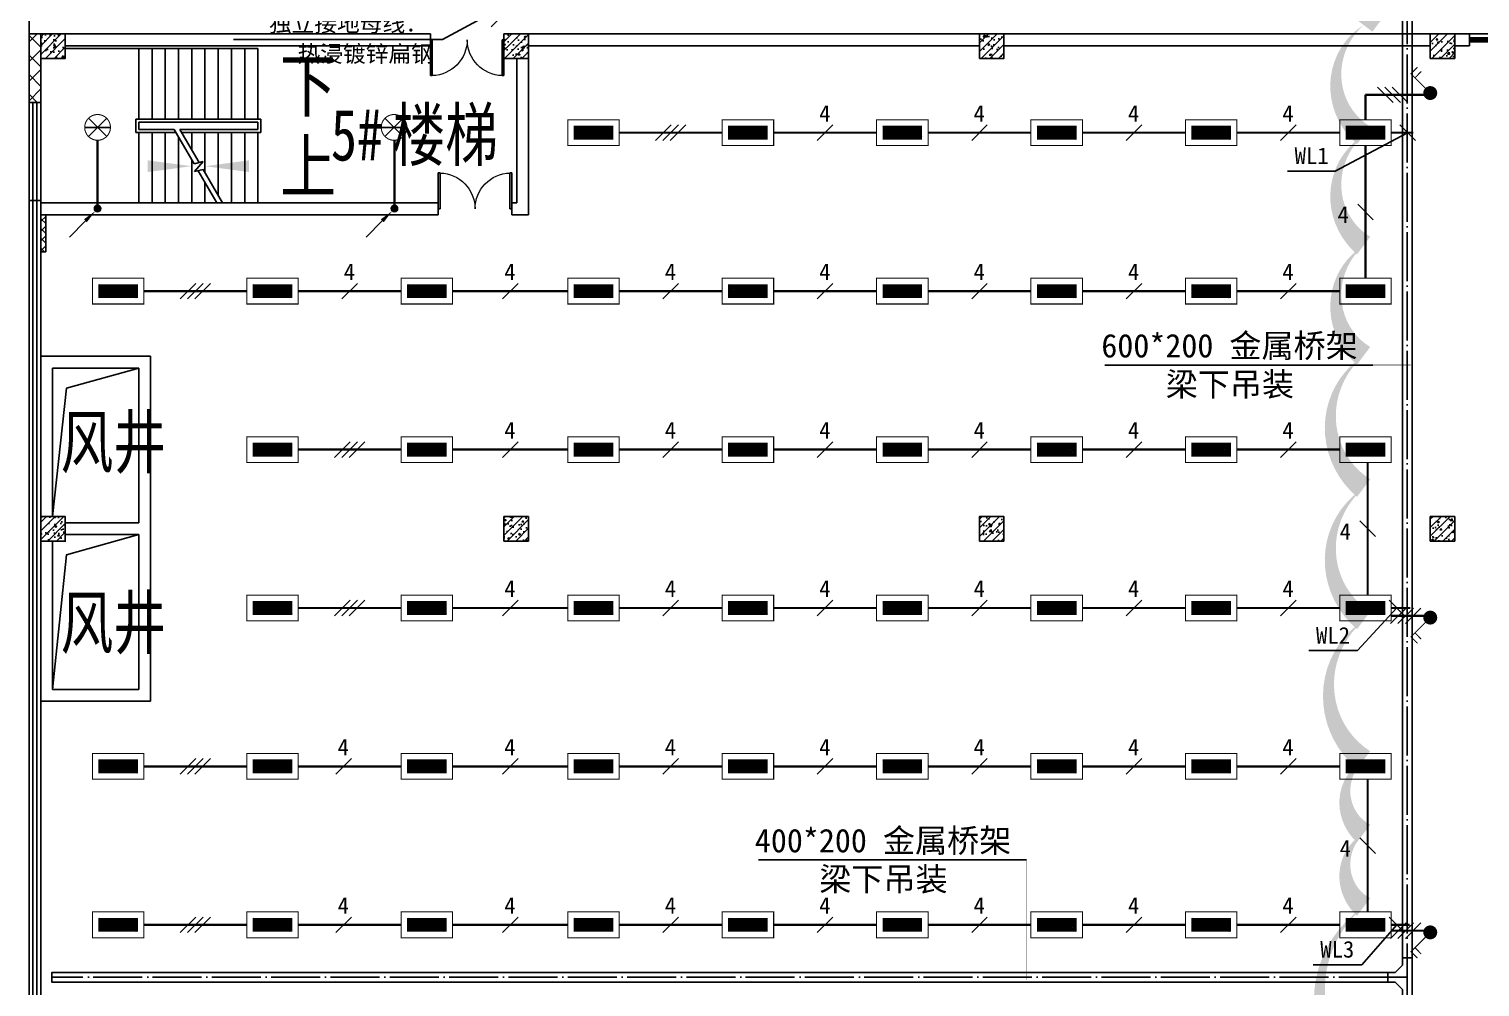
# Model space of a CAD drawing. Header units: millimetres. Extents: x -633009578 to 5705885, y -633235091 to 2571734.
# Drawn here: x 2777580 to 2807183, y 1904248 to 1923800 of the extents above; entities that cross this region are included whole.
import ezdxf

# ---------------------------------------------------------------- set-up
doc = ezdxf.new("R2010")
doc.units = ezdxf.units.MM
doc.header["$LTSCALE"] = 1000
doc.header["$MEASUREMENT"] = 0
for name, pattern in [('DASH', [0.35, 0.25, -0.1]), ('DASHED2', [0.375, 0.25, -0.125]), ('DOTE', [2.4200000000000004, 2, -0.2, 0.02, -0.2])]:
    doc.linetypes.add(name, pattern=pattern)
doc.layers.get('0').update_dxf_attribs({"color": 9})
for name, color, linetype in [('3T_WOOD', 21, 'Continuous'), ('A-COLUM(柱)', 255, 'Continuous'), ('A-DOOR(门）', 4, 'Continuous'), ('A-F-AREA(计算)', 5, 'Continuous'), ('A-FLOR(看线)', 8, 'Continuous'), ('A-HATH(填充)', 8, 'Continuous'), ('A-OTHER(其它)', 192, 'Continuous'), ('A-STAR(楼梯)', 51, 'Continuous'), ('A-TEXT(房间)', 243, 'Continuous'), ('A-WALL(墙)', 255, 'Continuous'), ('A-WINDOW（窗）', 4, 'Continuous'), ('DIM_MODI', 6, 'Continuous'), ('DIM_SYMB', 3, 'Continuous'), ('PUB_TEXT', 7, 'Continuous'), ('WALL', 9, 'Continuous'), ('电-弱电平面-箭头', 3, 'Continuous'), ('电-强电平面-标注', 3, 'Continuous'), ('电-强电平面-线缆', 3, 'Continuous'), ('电-桥架', 4, 'Continuous'), ('设备-照明', 3, 'Continuous'), ('设备-箱柜', 3, 'Continuous')]:
    doc.layers.add(name, color=color, linetype=linetype)
doc.styles.add('_TCH', font='simhei.ttf', dxfattribs={"width": 0.75, "bigfont": 'hztxt.shx'})
doc.styles.add('_TCH_DIM', font='simhei.ttf', dxfattribs={"width": 0.8, "bigfont": 'hztxt.shx'})
doc.styles.add('ELEC-DIM', font='simhei.ttf')
doc.styles.add('IDQSTYLE', font='simhei.ttf', dxfattribs={"width": 0.707, "bigfont": 'hztxt.shx'})

# ---------------------------------------------------------------- blocks, each defined once
blk = doc.blocks.new('$DorLib2D$00000002')
for p, q in [((-0.5, -5.684341886080802e-17), (-0.5000000000000007, 0.4875)), ((-0.4750000000000007, 0.4875), (-0.5000000000000007, 0.4875)), ((-0.475, -2.842170943040401e-17), (-0.4750000000000007, 0.4875)), ((0.475, -2.842170943040401e-17), (0.4750000000000007, 0.4875)), ((0.4750000000000007, 0.4875), (0.5000000000000007, 0.4875)), ((0.5, -5.684341886080802e-17), (0.5000000000000007, 0.4875)), ((-0.5, -5.684341886080802e-17), (-0.475, -2.842170943040401e-17)), ((0.5, -5.684341886080802e-17), (0.475, -2.842170943040401e-17))]:
    blk.add_line(p, q)
at = {"lineweight": 13}
for centre, start, end in [((-0.4875, -4.263256414560601e-17), 0, 88.53071641864632), ((0.4875, -4.263256414560601e-17), 91.4692835813537, 180)]:
    blk.add_arc(centre, 0.4875, start, end, dxfattribs=at)
blk = doc.blocks.new('$DorLib2D$00000213')
at = {"color": 0, "linetype": 'DASH', "const_width": 0.02}
blk.add_lwpolyline([(0.5, 3.552713678800501e-15), (-0.5, 3.552713678800501e-15)], dxfattribs=at)
blk = doc.blocks.new('$TCHSYS$WIN2D')
for p, q in [((-0.5, 0.5), (0.5, 0.5)), ((-0.5, 0.5), (-0.4999999999999999, -0.5)), ((0.5, 0.1666666666666666), (-0.5, 0.1666666666666666)), ((0.5, -0.1666666666666667), (-0.5, -0.1666666666666667)), ((-0.4999999999999999, -0.5), (0.5, -0.5))]:
    blk.add_line(p, q)
blk = doc.blocks.new('_FZH')
h = blk.add_hatch()
h.set_pattern_fill('钢筋混凝土', color=256, scale=0.1, style=0)
h.set_pattern_definition([(45, (0, 0), (-0.1767766952966369, 0.1767766952966369), []), (50, (0, 0), (0.7172601826007535, -0.06275213498259512), [0.07500000000000001, -0.8250000000000001]), (355, (0, 0), (-0.138751333613, 0.7521921337000119), [0.06, -0.66]), (100.4514, (0.05977168000000001, -0.00522934), (0.5785093817140216, 0.6894395420609536), [0.06374019, -0.701142112]), (46.1842, (0, 0.2), (1.067241048625645, -0.1655190143290181), [0.1125, -1.2375]), (96.6356, (0.088936745, 0.186206693), (0.9346627055487033, 0.9741178709004418), [0.095610288, -1.051713]), (351.1842, (0, 0.2), (0.9346619451336272, 0.9741186009253247), [0.09000000000000001, -0.9900000000000001]), (21, (0.1, 0.15), (0.5969070521184617, -0.4026188906653388), [0.07500000000000001, -0.8250000000000001]), (326, (0.1, 0.15), (0.2433153319215824, 0.7251500450468529), [0.06, -0.66]), (71.4514, (0.149742233, 0.116448394), (0.84022262858149, 0.3225304967099524), [0.06374019, -0.701142112]), (37.50000000000001, (0, 0), (0.01215985531729062, 0.3328938538313115), [0, -0.652, 0, -0.67, 0, -0.6625000000000001]), (7.499999999999999, (0, 0), (0.2630695374421486, 0.3944117118823603), [0, -0.382, 0, -0.637, 0, -0.2525]), (-32.5, (-0.223, 0), (0.533822436172409, -0.02255487173437976), [0, -0.25, 0, -0.78, 0, -1.035]), (-42.5, (-0.323, 0), (0.5831861693423862, 0.1001049823323177), [0, -0.325, 0, -0.518, 0, -0.735])])
h.paths.add_polyline_path([(-0.5, -0.5), (0.5, -0.5), (0.5, 0.5), (-0.5, 0.5)])
blk.add_lwpolyline([(-0.5, -0.5), (0.5, -0.5), (0.5, 0.5), (-0.5, 0.5)], close=True)
blk = doc.blocks.new('9-3-1')
at = {"layer": 'A-HATH(填充)'}
h = blk.add_hatch(dxfattribs=at)
h.set_pattern_fill('多孔材料', color=256, scale=100, style=0)
h.set_pattern_definition([(45, (-1310357.920547385, -2.793967723846436e-09), (-200.0002033111466, 200.0002033111467), []), (135, (-1310357.920547385, -2.793967723846436e-09), (-200.0002033111467, -200.0002033111466), [])])
h.paths.add_polyline_path([(1121700.598288325, 1245722.080887664), (1121700.598288323, 1244322.080887855), (1121940.598288322, 1244322.080887855), (1121940.598288325, 1245722.080887664)])
h = blk.add_hatch(dxfattribs=at)
h.set_pattern_fill('多孔材料', color=256, scale=50, style=0)
h.set_pattern_definition([(45, (-1310457.920547385, -2.793967723846436e-09), (-100.0001016555733, 100.0001016555733), []), (135, (-1310457.920547385, -2.793967723846436e-09), (-100.0001016555733, -100.0001016555733), [])])
h.paths.add_polyline_path([(1122040.598288584, 1241272.080890108), (1122040.598288554, 1242032.080887482), (1121940.598288554, 1242032.080887478), (1121940.598288584, 1241272.080890104)])
at = {"layer": 'A-F-AREA(计算)'}
blk.add_lwpolyline([(1121700.575826842, 1313862.080936), (1255980.575826842, 1313862.080936), (1255980.575826842, 1177782.080936), (1121700.575826842, 1177782.080936)], close=True, dxfattribs=at)
at = {"layer": 'A-FLOR(看线)'}
blk.add_lwpolyline([(1188740.598288323, 1245722.080888252), (1150790.598288637, 1245722.080878836)], dxfattribs=at)
at = {"layer": 'A-OTHER(其它)'}
for points in [[(1122180.598288264, 1235872.080887693), (1122466.528588562, 1238492.232683718), (1123940.59828835, 1238902.080887671)], [(1122180.598288273, 1232342.080887567), (1122466.528588104, 1235092.232683749), (1123940.598287893, 1235502.080887702)]]:
    blk.add_lwpolyline(points, dxfattribs=at)
at = {"layer": 'A-STAR(楼梯)'}
for p, q in [((1123940.5982886, 1245422.080887506), (1122440.598288553, 1245422.080887693)), ((1123940.5982886, 1245422.080887506), (1126370.5982886, 1245422.080887506)), ((1123940.5982886, 1245422.080887506), (1123940.598288553, 1243982.080887712)), ((1123940.598288276, 1243982.080887712), (1123940.5982886, 1245422.080887506)), ((1124210.5982886, 1245422.080887506), (1124210.598288553, 1243982.080887712)), ((1124480.5982886, 1245422.080887506), (1124480.598288553, 1243982.080887712)), ((1124750.5982886, 1245422.080887506), (1124750.598288553, 1243982.080887712)), ((1125020.5982886, 1245422.080887506), (1125020.598288553, 1243982.080887712)), ((1125290.5982886, 1245422.080887506), (1125290.598288879, 1243982.080887712)), ((1125560.5982886, 1245422.080887506), (1125560.598288553, 1243982.080887712)), ((1125830.5982886, 1245422.080887506), (1125830.598288879, 1243982.080887712)), ((1126100.5982886, 1245422.080887506), (1126100.598288553, 1243982.080887712)), ((1126370.5982886, 1245422.080887506), (1126370.598288553, 1243982.080887712)), ((1121940.598288491, 1245222.080887693), (1121940.5982886, 1242272.080887506)), ((1123880.598288646, 1243712.080887414), (1123880.598288646, 1243982.08088761)), ((1123880.598288646, 1243982.08088761), (1126430.598288646, 1243982.08088761)), ((1126430.598288646, 1243982.08088761), (1126430.598288646, 1243712.080887414)), ((1124699.491576713, 1243712.08088752), (1123880.598288646, 1243712.080887414)), ((1123940.5982886, 1243922.080887506), (1126370.5982886, 1243922.080887506)), ((1123940.598288646, 1243772.08088761), (1123940.598288646, 1243922.080887414)), ((1123940.598288646, 1243922.080887414), (1126370.598288646, 1243922.080887414)), ((1123940.598288646, 1243772.080887504), (1123940.598288467, 1243922.080891981)), ((1124664.850560596, 1243772.080887504), (1123940.5982886, 1243772.080887506)), ((1124664.850560596, 1243772.080887504), (1123940.598288646, 1243772.08088761)), ((1123940.5982886, 1242272.080887506), (1123940.598288553, 1243712.08088752)), ((1123940.5982886, 1242272.080887506), (1123940.598288646, 1243712.08088752)), ((1124210.5982886, 1242272.080887506), (1124210.598288553, 1243712.08088752)), ((1124480.5982886, 1242272.080887506), (1124480.598288553, 1243712.08088752)), ((1125070.657718726, 1243069.202270042), (1124664.850560023, 1243772.080887503)), ((1126370.5982886, 1243772.080887506), (1124780.320613466, 1243772.080887504)), ((1125170.657718896, 1243095.997189331), (1124780.320613642, 1243772.080887503)), ((1126370.598288646, 1243772.08088761), (1124780.320613466, 1243772.080887504)), ((1126430.598288646, 1243712.080887414), (1124814.961629618, 1243712.08088752)), ((1125020.598288546, 1243355.907746468), (1125020.598288553, 1243712.08088752)), ((1125290.598288558, 1242888.254028144), (1125290.598288553, 1243712.08088752)), ((1125560.59828857, 1242420.600309912), (1125560.598288553, 1243712.08088752)), ((1125830.5982886, 1242272.080887506), (1125830.598288553, 1243712.08088752)), ((1126100.5982886, 1242272.080887506), (1126100.598288879, 1243712.08088752)), ((1126370.598288646, 1243922.080887414), (1126370.598288646, 1243772.08088761)), ((1126370.5982886, 1243772.080887506), (1126370.5982886, 1243922.080887506)), ((1126370.5982886, 1242272.080887506), (1126370.598288553, 1243712.08088752)), ((1124750.5982886, 1242272.080887506), (1124750.59828854, 1243623.561465963)), ((1125020.5982886, 1242272.080887506), (1125020.598288552, 1243155.907747557)), ((1125251.05770406, 1243117.540302966), (1125070.657718726, 1243069.202270042)), ((1125078.165469692, 1242911.495361527), (1125251.05770406, 1243117.540302966)), ((1125250.517020222, 1242957.676821976), (1125078.165469692, 1242911.495361527)), ((1125530.875963368, 1242272.080887504), (1125150.517020018, 1242930.881902678)), ((1125646.346017403, 1242272.080887504), (1125250.517020222, 1242957.676821976)), ((1125290.5982886, 1242272.080887506), (1125290.598288564, 1242688.254029011)), ((1121940.5982886, 1242272.080887506), (1123940.5982886, 1242272.080887506)), ((1125530.875963779, 1242272.080887504), (1123940.5982886, 1242272.080887506)), ((1126370.5982886, 1242272.080887506), (1125646.346017047, 1242272.080887504))]:
    blk.add_line(p, q, dxfattribs=at)
at = {"layer": 'A-WALL(墙)'}
for p, q in [((1129890.598288573, 1245722.080887501), (1122440.598288325, 1245722.080887502)), ((1129890.598288573, 1245482.080887501), (1129890.598288573, 1245722.080887501)), ((1131890.598288553, 1245722.080887461), (1141090.598288553, 1245722.080887535)), ((1141590.598288553, 1245722.080887501), (1150290.598288553, 1245722.080887504)), ((1151090.598288573, 1245722.080887501), (1150790.598288553, 1245722.080887131)), ((1151090.598288573, 1245482.080887501), (1151090.598288573, 1245722.080887501)), ((1122440.598288325, 1245482.080887502), (1129890.598288573, 1245482.080887501)), ((1131890.598288195, 1245482.080887461), (1141090.598288553, 1245482.080887466)), ((1141590.598288553, 1245482.080887501), (1150290.598288553, 1245482.080887498)), ((1150790.598288553, 1245482.08088724), (1151090.598288573, 1245482.080887501)), ((1131650.598288197, 1242272.080887506), (1131650.598288161, 1245222.080887693)), ((1131890.598288195, 1242032.080887498), (1131890.59828829, 1245222.080887693)), ((1130050.598288065, 1242272.080887515), (1121940.598288552, 1242272.080887482)), ((1121940.598288552, 1242272.080887482), (1121940.598288552, 1242032.080887482)), ((1130050.598288065, 1242032.08088753), (1130050.598288065, 1242272.080887515)), ((1131650.598288197, 1242272.080887506), (1131550.598288065, 1242272.080887519)), ((1131550.598288065, 1242272.080887519), (1131550.598288065, 1242032.080887532)), ((1121940.598288552, 1242032.080887482), (1130050.598288065, 1242032.08088753)), ((1121940.598288584, 1241272.080890104), (1121940.598288554, 1242032.080887478)), ((1121940.598288554, 1242032.080887478), (1122040.598288554, 1242032.080887482)), ((1122040.598288584, 1241272.080890108), (1122040.598288554, 1242032.080887482)), ((1131550.598288065, 1242032.080887532), (1131890.598288195, 1242032.080887498)), ((1121940.598288584, 1241272.080890104), (1122040.598288584, 1241272.080890108)), ((1121940.598288312, 1239142.080887649), (1121940.598288372, 1235872.080887693)), ((1124180.598288345, 1239142.080887649), (1121940.598288312, 1239142.080887649)), ((1122180.598288315, 1238902.080887652), (1122180.598288241, 1235872.080887693)), ((1123940.598288343, 1238902.080887652), (1122180.598288315, 1238902.080887652)), ((1123940.598288343, 1238902.080887652), (1123940.598288344, 1235742.080887649)), ((1124180.598288345, 1239142.080887649), (1124180.598288325, 1235622.080887686)), ((1123940.598288344, 1235742.080887649), (1122440.598288553, 1235742.080887738)), ((1121940.598288219, 1235372.080887693), (1121940.598288303, 1232102.080887582)), ((1122180.598288373, 1235372.080887693), (1122180.598288303, 1232342.080887579)), ((1123940.598288334, 1235502.080887651), (1122440.598288553, 1235502.080887495)), ((1123940.598288334, 1235502.080887651), (1123940.598288335, 1232342.080887579)), ((1124180.598288325, 1235622.080887686), (1124180.598288333, 1232102.080887582)), ((1124180.598288333, 1232102.080887582), (1121940.598288303, 1232102.080887582)), ((1123940.598288335, 1232342.080887579), (1122180.598288303, 1232342.080887579))]:
    blk.add_line(p, q, dxfattribs=at)
at = {"layer": 'A-WINDOW（窗）'}
blk.add_line((1121700.598290555, 1242322.080887347), (1121940.598290827, 1242322.080887614), dxfattribs=at)
at = {"layer": 'DIM_MODI', "color": 8}
blk.add_lwpolyline([(1152824.127306806, 1245902.492323054, 0, 450, 0.5), (1148929.296649851, 1245902.492323054, 0, 450, 0.5), (1148929.296649851, 1243652.492323054, 0, 450, 0.5), (1148929.296649851, 1241402.492323054, 0, 450, 0.5), (1148929.296649851, 1239152.492323054, 0, 450, 0.5), (1148929.296649851, 1236452.492323054, 0, 450, 0.5), (1148929.296649851, 1233752.492323054, 0, 450, 0.5), (1148929.296649851, 1230902.492323054, 0, 450, 0.5), (1148929.296649851, 1229402.492323054, 0, 450, 0.5), (1148929.296649851, 1227902.492323054, 0, 450, 0.5), (1148929.296649851, 1224302.492323054, 0, 450, 0.5), (1148929.296649851, 1220702.492323054, 0, 450, 0.5), (1148929.296649851, 1218302.492323054, 0, 450, 0.5), (1148929.296649851, 1215452.492323054, 0, 450, 0.5), (1148929.296649851, 1213952.492323054, 0, 450, 0.5), (1148929.296649851, 1211252.492323054, 0, 450, 0.5), (1148929.296649851, 1209002.492323054, 0, 450, 0.5), (1148929.296649851, 1207502.492323054, 0, 450, 0.5), (1148929.296649851, 1206091.103132453, 0, 450, 0.5), (1152079.296649851, 1206091.103132453, 0, 450, 0.5)], format="xyseb", dxfattribs=at)
at = {"layer": 'DIM_SYMB'}
for points in [[(1126505.5982886, 1244672.080887506, 0, 0, 0), (1122940.5982886, 1244672.080887506, 0, 0, 0), (1122940.5982886, 1243022.080887506, 0, 0, 0), (1125020.5982886, 1243022.080887506, 0, 240.0000000000001, 0), (1124120.5982886, 1243022.080887506, 0, 0, 0)], [(1126505.5982886, 1243022.080887506, 0, 0, 0), (1125290.5982886, 1243022.080887506, 0, 240.0000000000001, 0), (1126190.5982886, 1243022.080887506, 0, 0, 0)]]:
    blk.add_lwpolyline(points, format="xyseb", dxfattribs=at)
at = {"layer": 'WALL'}
for p, q in [((1121700.598288325, 1245722.080887664), (1121700.598288323, 1244322.080887855)), ((1121940.598288325, 1245722.080887664), (1121700.598288325, 1245722.080887664)), ((1121940.598288322, 1244322.080887855), (1121940.598288325, 1245722.080887664)), ((1121700.598288323, 1244322.080887855), (1121940.598288322, 1244322.080887855))]:
    blk.add_line(p, q, dxfattribs=at)
at = {"layer": 'A-COLUM(柱)', "xscale": 500, "yscale": 500, "zscale": 500}
for p in [(1122190.598288325, 1245472.080887664), (1131640.598288325, 1245472.080887664), (1141340.598288325, 1245472.080887664), (1150540.598288325, 1245472.080887664), (1122190.598288325, 1235622.080887664), (1131640.598288325, 1235622.080887664), (1141340.598288325, 1235622.080887664), (1150540.598288325, 1235622.080887664)]:
    blk.add_blockref('_FZH', p, dxfattribs=at)
at = {"layer": 'A-DOOR(门）', "xscale": -1500, "yscale": 1500, "zscale": 1500, "rotation": 180}
blk.add_blockref('$DorLib2D$00000002', (1130640.598288581, 1245602.080887502), dxfattribs=at)
at = {"layer": 'A-DOOR(门）', "extrusion": (0, 0, -1)}
for name, p, xscale, yscale, zscale in [('$DorLib2D$00000213', (-1154090.598288554, 1245602.080887502), 6000, 6000, 6000), ('$DorLib2D$00000002', (-1130800.598288223, 1242152.080887482), 1500, 1500, 1500)]:
    blk.add_blockref(name, p, dxfattribs=dict(at, xscale=xscale, yscale=yscale, zscale=zscale))
at = {"layer": 'A-WINDOW（窗）', "xscale": 52000, "yscale": 240, "zscale": 52000, "rotation": 270}
blk.add_blockref('$TCHSYS$WIN2D', (1121820.598288325, 1218322.080887614), dxfattribs=at)
at = {"layer": 'A-TEXT(房间)', "style": '_TCH', "width": 0.75}
for s, p in [('楼梯', (1129118.504208503, 1243138.52833217, 1714.166666666667)), ('5#', (1127858.504208503, 1243138.52833217, 1714.166666666667)), ('风井', (1122345.622073051, 1236870.626595901)), ('风井', (1122345.622073051, 1233184.139825078))]:
    blk.add_text(s, height=1050, dxfattribs=at).set_placement(p)
at = {"layer": 'PUB_TEXT', "style": '_TCH_DIM', "width": 0.8}
for s, p in [('下', (1126820.5982886, 1244147.080887506)), ('上', (1126820.5982886, 1242497.080887506))]:
    blk.add_text(s, height=1050, dxfattribs=at).set_placement(p)
blk = doc.blocks.new('*X353')
at = {"color": 0, "linetype": 'Continuous'}
for p, q in [((277.1059544658493, 221.9516255332986), (279.536990929048, 224.3826619964973)), ((277.1059544658493, 222.2344682457732), (279.2541482165735, 224.3826619964973)), ((277.1059544658493, 222.5173109582479), (278.9713055040988, 224.3826619964973)), ((277.1059544658493, 222.8001536707225), (278.6884627916242, 224.3826619964973)), ((277.1059544658493, 223.0829963831971), (278.4056200791496, 224.3826619964973)), ((277.1059544658493, 223.3658390956717), (278.122777366675, 224.3826619964973)), ((277.1059544658493, 223.6486818081463), (277.8399346542004, 224.3826619964973)), ((277.1059544658493, 223.9315245206209), (277.5570919417257, 224.3826619964973)), ((277.1059544658493, 224.2143672330955), (277.2742492292511, 224.3826619964973)), ((277.3198336415227, 221.8826619964973), (279.8198336415227, 224.3826619964973)), ((277.6026763539973, 221.8826619964973), (280.1026763539973, 224.3826619964973)), ((277.8855190664719, 221.8826619964973), (280.3855190664719, 224.3826619964973)), ((278.1683617789465, 221.8826619964973), (280.6683617789466, 224.3826619964973)), ((278.4512044914212, 221.8826619964973), (280.9512044914212, 224.3826619964973)), ((278.7340472038958, 221.8826619964973), (281.2340472038958, 224.3826619964973)), ((279.0168899163704, 221.8826619964973), (281.5168899163704, 224.3826619964973)), ((279.299732628845, 221.8826619964973), (281.799732628845, 224.3826619964973)), ((279.5825753413196, 221.8826619964973), (282.0825753413196, 224.3826619964973)), ((279.8654180537943, 221.8826619964973), (282.3654180537943, 224.3826619964973)), ((280.1482607662689, 221.8826619964973), (282.6482607662689, 224.3826619964973)), ((280.4311034787435, 221.8826619964973), (282.9311034787435, 224.3826619964973)), ((280.7139461912181, 221.8826619964973), (283.2139461912181, 224.3826619964973)), ((280.9967889036927, 221.8826619964973), (283.4967889036927, 224.3826619964973)), ((281.2796316161674, 221.8826619964973), (283.7796316161674, 224.3826619964973)), ((281.5624743286419, 221.8826619964973), (284.062474328642, 224.3826619964973)), ((281.8453170411166, 221.8826619964973), (284.3453170411166, 224.3826619964973)), ((282.1281597535912, 221.8826619964973), (284.6059544658494, 224.3604567087555)), ((282.4110024660658, 221.8826619964973), (284.6059544658494, 224.0776139962809)), ((282.6938451785405, 221.8826619964973), (284.6059544658494, 223.7947712838063)), ((282.976687891015, 221.8826619964973), (284.6059544658494, 223.5119285713317)), ((283.2595306034897, 221.8826619964973), (284.6059544658494, 223.229085858857)), ((283.5423733159643, 221.8826619964973), (284.6059544658494, 222.9462431463824)), ((283.8252160284389, 221.8826619964973), (284.6059544658494, 222.6634004339078)), ((284.1080587409135, 221.8826619964973), (284.6059544658494, 222.3805577214332)), ((284.3909014533882, 221.8826619964973), (284.6059544658494, 222.0977150089586))]:
    blk.add_line(p, q, dxfattribs=at)
blk = doc.blocks.new('HC000062')
at = {"color": 0, "linetype": 'Continuous', "const_width": 0.2}
for points in [[(-4.97662087547036, 2.499999999999943), (5.023379124529697, 2.499999999999943), (5.023379124529697, -2.500000000000057), (-4.97662087547036, -2.500000000000057), (-4.97662087547036, 2.499999999999943)], [(-3.72662087547036, 1.25), (-3.72662087547036, -1.250000000000057), (3.773379124529697, -1.250000000000057), (3.773379124529697, 1.25), (-3.72662087547036, 1.25)]]:
    blk.add_lwpolyline(points, dxfattribs=at)
at = {"color": 0, "linetype": 'Continuous'}
blk.add_blockref('*X353', (-280.8325753413197, -223.1326619964974), dxfattribs=at)
at = {"color": 0, "style": 'IDQSTYLE', "width": 0.7}
blk.add_attdef('PSFHATT', (7.023379124529697, -2.500000000000057), '', height=2.5, dxfattribs=at)
blk = doc.blocks.new('*X157')
at = {"color": 0, "linetype": 'Continuous'}
for p, q in [((261.9988066744281, 135.850956910748), (263.2375091559566, 137.0896593922765)), ((262.0234026256783, 135.5927101495236), (263.4957559171792, 137.0650634410244)), ((262.0463461952987, 136.1813391440932), (262.9071269225657, 137.0421198713602)), ((262.0884022348038, 135.3748670461744), (263.7135990205094, 137.00006383188)), ((262.1829592200917, 135.1865813189878), (263.9018847477136, 136.9055068466096)), ((262.3023466942452, 135.0231260806666), (264.0653399860179, 136.7861193724393)), ((262.4446987243758, 134.8826353983226), (264.205830668362, 136.6437673423088)), ((262.6100901587723, 134.7651841202445), (264.3232819464568, 136.478375907929)), ((262.8005700291263, 134.6728212781239), (264.4156447885779, 136.2878960375755)), ((263.0211904412342, 134.6105989777572), (264.4778670889456, 136.0672756254685)), ((263.2836307586351, 134.5901965826834), (264.4982694840214, 135.8048353080697)), ((263.6234742990336, 134.6471974106073), (264.4412686561033, 135.464991767677))]:
    blk.add_line(p, q, dxfattribs=at)
blk = doc.blocks.new('HC000107')
at = {"color": 0, "linetype": 'Continuous', "const_width": 0.2}
for points in [[(0.8838834764831067, 2.133883476483163), (3.75, 5), (5, 3.75)], [(2.898879886034138, 4.275409520972289), (4.191507707965854, 3.019373591507303)]]:
    blk.add_lwpolyline(points, dxfattribs=at)
blk.add_lwpolyline([(0.88388347648322, 0.3661165235168934, 0.1989123673796338), (1.249999999999944, 1.250000000000057, 0.1989123673796269), (0.8838834764831636, 2.13388347648322, 0.1989123673796352), (4.172009959724221e-16, 2.5, 0.1989123673796539), (-0.8838834764831627, 2.13388347648322, 0.1989123673796721), (-1.250000000000056, 1.250000000000057, 0.1989123673796564), (-0.8838834764832764, 0.3661165235168368, 0.198912367379673), (0, 0, 0.198912367379652)], format="xyb", close=True, dxfattribs=at)
at = {"color": 0, "linetype": 'Continuous'}
blk.add_blockref('*X157', (-263.2487560761182, -134.5897099905746), dxfattribs=at)
at = {"color": 0, "style": 'IDQSTYLE', "width": 0.7}
blk.add_attdef('PSFHATT', (7, -1e-08), '', height=2.5, dxfattribs=at)
blk = doc.blocks.new('HC000073')
at = {"color": 0, "linetype": 'Continuous'}
for p, q in [((-1.76776695296229, 1.76776695296229), (1.767766952970533, -1.767766952970533)), ((1.76776695297059, 1.767766952970476), (-1.767766952966383, -1.767766952966497)), ((-2.499999999999943, -5.684341886080801e-14), (2.500000000000057, -5.684341886080801e-14))]:
    blk.add_line(p, q, dxfattribs=at)
at = {"color": 0, "linetype": 'Continuous', "const_width": 0.2}
blk.add_lwpolyline([(1.76776695296644, -1.76776695296644, 0.1989123673796617), (2.500000000000057, 0, 0.1989123673796613), (1.767766952966383, 1.767766952966326, 0.198912367379653), (1.137288912133798e-13, 2.499999999999943, 0.1989123673796647), (-1.767766952966269, 1.767766952966327, 0.1989123673796613), (-2.499999999999943, 1.951292859901378e-16, 0.1989123673796761), (-1.767766952966269, -1.76776695296644, 0.1989123673796719), (1.12894543431545e-13, -2.500000000000057, 0.1989123673796541)], format="xyb", close=True, dxfattribs=at)
at = {"color": 0, "style": 'IDQSTYLE', "width": 0.7}
blk.add_attdef('PSFHATT', (4.500000010000057, -2.500000010000057), '', height=2.5, dxfattribs=at)
blk = doc.blocks.new('*X126')
at = {"color": 0, "linetype": 'Continuous'}
for p, q in [((192.590110055903, 446.7242872143482), (193.9264208598343, 448.0605980182795)), ((192.6512440212146, 447.2096852483717), (193.4410228258108, 447.9994640529679)), ((192.666080612941, 446.3759937026742), (194.2747143715083, 447.9846274612416)), ((192.8122309321682, 446.0978799531896), (194.552828120993, 447.8384771420143)), ((193.0126674313866, 445.874052383696), (194.7766556904866, 447.6380406427959)), ((193.2651240367983, 445.7022449203958), (194.9484631537868, 447.3855840373842)), ((193.5780466605768, 445.5909034754624), (195.0598045987202, 447.0726614136058)), ((193.9838870800477, 445.5724798262212), (195.0782282479613, 446.6668209941349))]:
    blk.add_line(p, q, dxfattribs=at)
blk = doc.blocks.new('HC001447')
at = {"color": 0, "linetype": 'Continuous'}
blk.add_line((-5.469508829517324, -5.531426259851287), (-2.364015929042509, -2.356448738054951), dxfattribs=at)
blk.add_lwpolyline([(-2.364015929042509, -2.356448738054951, 0.8, 0, 0), (-0.4121164681388194, -0.4698776614111466, 0, 0, 0)], format="xyseb", dxfattribs=at)
blk.add_circle((0, 0), 0.625, dxfattribs=at)
at = {"color": 0, "linetype": 'Continuous', "xscale": 0.5, "yscale": 0.5, "zscale": 0.5}
blk.add_blockref('*X126', (-96.91845018383214, -223.4069038532592), dxfattribs=at)
at = {"color": 0, "style": 'IDQSTYLE', "width": 0.7}
blk.add_attdef('PSFHATT', (2.62500001, -5.531426259851287), '', height=2.5, dxfattribs=at)
blk = doc.blocks.new('*X134')
at = {"color": 0, "linetype": 'Continuous'}
for p, q in [((192.590110055903, 446.7242872143482), (193.9264208598343, 448.0605980182795)), ((192.6512440212146, 447.2096852483717), (193.4410228258108, 447.9994640529679)), ((192.666080612941, 446.3759937026742), (194.2747143715083, 447.9846274612416)), ((192.8122309321682, 446.0978799531896), (194.552828120993, 447.8384771420143)), ((193.0126674313866, 445.874052383696), (194.7766556904866, 447.6380406427959)), ((193.2651240367983, 445.7022449203958), (194.9484631537868, 447.3855840373842)), ((193.5780466605768, 445.5909034754624), (195.0598045987202, 447.0726614136058)), ((193.9838870800477, 445.5724798262212), (195.0782282479613, 446.6668209941349))]:
    blk.add_line(p, q, dxfattribs=at)
blk = doc.blocks.new('HC001445')
at = {"color": 0, "linetype": 'Continuous'}
for p, q in [((0.1320978050268309, 0.05776119327106244), (3.237590705501646, 3.232738715067399)), ((-5.469508829517324, -5.531426259851287), (-2.364015929042509, -2.356448738054951))]:
    blk.add_line(p, q, dxfattribs=at)
for points in [[(3.237590705501646, 3.232738715067399, 0.8, 0, 0), (5.189490166405335, 5.119309791711203, 0, 0, 0)], [(-2.364015929042509, -2.356448738054951, 0.8, 0, 0), (-0.4121164681388194, -0.4698776614111466, 0, 0, 0)]]:
    blk.add_lwpolyline(points, format="xyseb", dxfattribs=at)
blk.add_circle((0, 0), 0.625, dxfattribs=at)
at = {"color": 0, "linetype": 'Continuous', "xscale": 0.5, "yscale": 0.5, "zscale": 0.5}
blk.add_blockref('*X134', (-96.91845018383214, -223.4069038532592), dxfattribs=at)
at = {"color": 0, "style": 'IDQSTYLE', "width": 0.7}
blk.add_attdef('PSFHATT', (7.189490166405335, -5.531426259851287), '', height=2.5, dxfattribs=at)
blk = doc.blocks.new('G$C5426B98F')
at = {"layer": '设备-箱柜', "color": 6}
for p, q in [((0, 0), (-1502.718682224397, -815.8088769494789)), ((-1502.718682224397, -815.8088769494789), (-5770.856057925615, -815.8088769494789))]:
    blk.add_line(p, q, dxfattribs=at)
at = {"layer": '电-弱电平面-箭头', "color": 4, "xscale": 105, "yscale": 105, "zscale": 105}
blk.add_blockref('HC001445', (61.51194860646501, 27.58350439893547), dxfattribs=at)
at = {"layer": '设备-箱柜', "color": 6, "style": 'ELEC-DIM'}
for s, p in [('独立接地母线：', (-5046.856293669902, -655.0661934000091)), ('热浸镀锌扁钢', (-4461.345431455877, -1275.443169307953))]:
    blk.add_text(s, height=339.8734177215189, dxfattribs=at).set_placement(p)

msp = doc.modelspace()

# ---------------------------------------------------------------- linework, layer by layer
at = {"layer": '电-强电平面-标注'}
for p, q in [((2805412.111670476, 1922297.506348091), (2805093.913618942, 1922615.704399625)), ((2805562.111670476, 1922297.506348091), (2805243.913618942, 1922615.704399625)), ((2805712.111670476, 1922297.506348091), (2805393.913618942, 1922615.704399625)), ((2790681.547865591, 1921842.029281524), (2790363.349814056, 1921523.831229991)), ((2790831.547865591, 1921842.029281524), (2790513.349814056, 1921523.831229991)), ((2790981.547865591, 1921842.029281524), (2790663.349814056, 1921523.831229991)), ((2793981.54786559, 1921842.029281525), (2793663.349814057, 1921523.83122999)), ((2797131.547865569, 1921842.029281538), (2796813.349814036, 1921523.831230003)), ((2800281.54786559, 1921842.029281525), (2799963.349814057, 1921523.83122999)), ((2803431.54786559, 1921842.029281525), (2803113.349814057, 1921523.83122999)), ((2805547.900974232, 1921842.029281536), (2805866.099025768, 1921523.831230005)), ((2805707, 1921682.930255771), (2804231, 1920901)), ((2804231, 1920901), (2803255.050632911, 1920901)), ((2804688.349814035, 1920225.362614866), (2805006.54786557, 1919907.164563332)), ((2780981.547865591, 1918608.695948191), (2780663.349814056, 1918290.497896658)), ((2781131.547865591, 1918608.695948191), (2780813.349814056, 1918290.497896658)), ((2781281.547865591, 1918608.695948191), (2780963.349814056, 1918290.497896658)), ((2784281.54786559, 1918608.695948191), (2783963.349814057, 1918290.497896657)), ((2787556.547865569, 1918608.695948195), (2787238.349814036, 1918290.49789666)), ((2790831.54786559, 1918608.695948191), (2790513.349814057, 1918290.497896657)), ((2793981.54786559, 1918608.695948191), (2793663.349814057, 1918290.497896657)), ((2797131.547865569, 1918608.695948195), (2796813.349814036, 1918290.49789666)), ((2800281.54786559, 1918608.695948191), (2799963.349814057, 1918290.497896657)), ((2803431.54786559, 1918608.695948191), (2803113.349814057, 1918290.497896657)), ((2784131.547865591, 1915375.362614857), (2783813.349814056, 1915057.164563324)), ((2784281.547865591, 1915375.362614857), (2783963.349814056, 1915057.164563324)), ((2784431.547865591, 1915375.362614857), (2784113.349814056, 1915057.164563324)), ((2787556.547865569, 1915375.362614851), (2787238.349814036, 1915057.164563317)), ((2790831.54786559, 1915375.362614858), (2790513.349814057, 1915057.164563323)), ((2793981.54786559, 1915375.362614858), (2793663.349814057, 1915057.164563323)), ((2797131.547865569, 1915375.362614851), (2796813.349814036, 1915057.164563317)), ((2800281.54786559, 1915375.362614858), (2799963.349814057, 1915057.164563323)), ((2803431.54786559, 1915375.362614858), (2803113.349814057, 1915057.164563323)), ((2804732.900974233, 1913758.695948194), (2805051.099025767, 1913440.497896661)), ((2784131.49786557, 1912142.029281537), (2783813.299814035, 1911823.831230004)), ((2784281.49786557, 1912142.029281537), (2783963.299814035, 1911823.831230004)), ((2784431.49786557, 1912142.029281537), (2784113.299814035, 1911823.831230004)), ((2787556.547865569, 1912142.029281538), (2787238.349814036, 1911823.831230003)), ((2790831.547865569, 1912142.029281538), (2790513.349814036, 1911823.831230003)), ((2793981.547865569, 1912142.029281538), (2793663.349814036, 1911823.831230003)), ((2797131.547865569, 1912142.029281538), (2796813.349814036, 1911823.831230003)), ((2800281.547865569, 1912142.029281538), (2799963.349814036, 1911823.831230003)), ((2803431.597865569, 1912142.029281538), (2803113.399814037, 1911823.831230003)), ((2805327.400974232, 1912142.029281536), (2805645.599025768, 1911823.831230005)), ((2805486.5, 1911982.930255771), (2804686.5, 1911112)), ((2805678.611670476, 1911981.993651909), (2805360.413618942, 1911663.795600375)), ((2805828.611670476, 1911981.993651909), (2805510.413618942, 1911663.795600375)), ((2805978.611670476, 1911981.993651909), (2805660.413618942, 1911663.795600375)), ((2804686.5, 1911112), (2803691.563291139, 1911112)), ((2780981.547865591, 1908908.695948171), (2780663.349814056, 1908590.497896638)), ((2781131.547865591, 1908908.695948171), (2780813.349814056, 1908590.497896638)), ((2781281.547865591, 1908908.695948171), (2780963.349814056, 1908590.497896638)), ((2784156.547865569, 1908908.695948165), (2783838.349814036, 1908590.49789663)), ((2787556.547865569, 1908908.695948165), (2787238.349814036, 1908590.49789663)), ((2790831.54786559, 1908908.695948171), (2790513.349814057, 1908590.497896637)), ((2793981.54786559, 1908908.695948171), (2793663.349814057, 1908590.497896637)), ((2797131.547865569, 1908908.695948165), (2796813.349814036, 1908590.49789663)), ((2800281.54786559, 1908908.695948171), (2799963.349814057, 1908590.497896637)), ((2803431.54786559, 1908908.695948171), (2803113.349814057, 1908590.497896637)), ((2804732.900974233, 1907292.029281507), (2805051.099025767, 1906973.831229974)), ((2780981.49786557, 1905675.362614851), (2780663.299814035, 1905357.164563318)), ((2781131.49786557, 1905675.362614851), (2780813.299814035, 1905357.164563318)), ((2781281.49786557, 1905675.362614851), (2780963.299814035, 1905357.164563318)), ((2784156.547865569, 1905675.362614851), (2783838.349814036, 1905357.164563317)), ((2787556.547865569, 1905675.362614851), (2787238.349814036, 1905357.164563317)), ((2790831.547865569, 1905675.362614851), (2790513.349814036, 1905357.164563317)), ((2793981.547865569, 1905675.362614851), (2793663.349814036, 1905357.164563317)), ((2797131.547865569, 1905675.362614851), (2796813.349814036, 1905357.164563317)), ((2800281.547865569, 1905675.362614851), (2799963.349814036, 1905357.164563317)), ((2803431.597865569, 1905675.362614851), (2803113.399814037, 1905357.164563317)), ((2805327.400974232, 1905675.36261485), (2805645.599025768, 1905357.164563318)), ((2805486.5, 1905516.263589084), (2804773.5, 1904701.5)), ((2805678.611670476, 1905557.493651909), (2805360.413618942, 1905239.295600375)), ((2805828.611670476, 1905557.493651909), (2805510.413618942, 1905239.295600375)), ((2805978.611670476, 1905557.493651909), (2805660.413618942, 1905239.295600375)), ((2804773.5, 1904701.5), (2803778.563291139, 1904701.5))]:
    msp.add_line(p, q, dxfattribs=at)
at = {"layer": '电-强电平面-线缆', "color": 1, "linetype": 'Continuous', "const_width": 45}
for points in [[(2804846.5, 1922456.605373858), (2806042.525289418, 1922456.605373858)], [(2804846.5, 1921945.430255771), (2804846.5, 1922456.605373858)], [(2778978.681417398, 1920134.196587159), (2778978.681417398, 1921529.288286323)], [(2785035.360847546, 1920134.196587159), (2785035.360847546, 1921529.288286323)], [(2789622.448839824, 1921682.930255757), (2791722.448839824, 1921682.930255757)], [(2792772.448839824, 1921682.930255757), (2794872.448839824, 1921682.930255757)], [(2795922.448839803, 1921682.930255771), (2798022.448839803, 1921682.930255771)], [(2799072.448839824, 1921682.930255757), (2801172.448839824, 1921682.930255757)], [(2802222.448839824, 1921682.930255757), (2804322.448839824, 1921682.930255757)], [(2805372.448839803, 1921682.930255771), (2805825, 1921682.930255771)], [(2804847.448839803, 1918712.096922427), (2804847.448839803, 1921420.430255771)], [(2779922.448839824, 1918449.596922424), (2782022.448839824, 1918449.596922424)], [(2783072.448839824, 1918449.596922424), (2785172.448839824, 1918449.596922424)], [(2786222.448839803, 1918449.596922427), (2788572.448839803, 1918449.596922427)], [(2789622.448839824, 1918449.596922424), (2791722.448839824, 1918449.596922424)], [(2792772.448839824, 1918449.596922424), (2794872.448839824, 1918449.596922424)], [(2795922.448839803, 1918449.596922427), (2798022.448839803, 1918449.596922427)], [(2799072.448839824, 1918449.596922424), (2801172.448839824, 1918449.596922424)], [(2802222.448839824, 1918449.596922424), (2804322.448839824, 1918449.596922424)], [(2783072.448839824, 1915216.263589091), (2785172.448839824, 1915216.263589091)], [(2786222.448839803, 1915216.263589084), (2788572.448839803, 1915216.263589084)], [(2789622.448839824, 1915216.263589091), (2791722.448839824, 1915216.263589091)], [(2792772.448839824, 1915216.263589091), (2794872.448839824, 1915216.263589091)], [(2795922.448839803, 1915216.263589084), (2798022.448839803, 1915216.263589084)], [(2799072.448839824, 1915216.263589091), (2801172.448839824, 1915216.263589091)], [(2802222.448839824, 1915216.263589091), (2804322.448839824, 1915216.263589091)], [(2804892, 1912245.430255771), (2804892, 1914953.763589084)], [(2783072.448839803, 1911982.930255771), (2785172.348839803, 1911982.930255771)], [(2786222.548839803, 1911982.930255771), (2788572.348839803, 1911982.930255771)], [(2789622.548839803, 1911982.930255771), (2791722.348839803, 1911982.930255771)], [(2792772.548839803, 1911982.930255771), (2794872.348839803, 1911982.930255771)], [(2795922.548839803, 1911982.930255771), (2798022.348839803, 1911982.930255771)], [(2799072.548839803, 1911982.930255771), (2801172.348839803, 1911982.930255771)], [(2802222.548839803, 1911982.930255771), (2804322.448839803, 1911982.930255771)], [(2805372.448839803, 1911982.930255771), (2805762, 1911982.930255771)], [(2805372.448839803, 1911822.894626142), (2806042.525289418, 1911822.894626142)], [(2779922.448839824, 1908749.596922404), (2782022.448839824, 1908749.596922404)], [(2783067.448839803, 1908749.596922398), (2785172.448839803, 1908749.596922398)], [(2786222.448839803, 1908749.596922398), (2788572.448839803, 1908749.596922398)], [(2789622.448839824, 1908749.596922404), (2791722.448839824, 1908749.596922404)], [(2792772.448839824, 1908749.596922404), (2794872.448839824, 1908749.596922404)], [(2795922.448839803, 1908749.596922398), (2798022.448839803, 1908749.596922398)], [(2799072.448839824, 1908749.596922404), (2801172.448839824, 1908749.596922404)], [(2802222.448839824, 1908749.596922404), (2804322.448839824, 1908749.596922404)], [(2804892, 1905778.763589084), (2804892, 1908487.096922398)], [(2779922.448839803, 1905516.263589084), (2782022.348839803, 1905516.263589084)], [(2783067.548839803, 1905516.263589084), (2785172.348839803, 1905516.263589084)], [(2786222.548839803, 1905516.263589084), (2788572.348839803, 1905516.263589084)], [(2789622.548839803, 1905516.263589084), (2791722.348839803, 1905516.263589084)], [(2792772.548839803, 1905516.263589084), (2794872.348839803, 1905516.263589084)], [(2795922.548839803, 1905516.263589084), (2798022.348839803, 1905516.263589084)], [(2799072.548839803, 1905516.263589084), (2801172.348839803, 1905516.263589084)], [(2802222.548839803, 1905516.263589084), (2804322.448839803, 1905516.263589084)], [(2805372.448839803, 1905516.263589084), (2805749, 1905516.263589084)], [(2805372.448839803, 1905398.394626142), (2806042.525289418, 1905398.394626142)]]:
    msp.add_lwpolyline(points, dxfattribs=at)
at = {"layer": '电-桥架', "color": 5, "linetype": 'DOTE', "ltscale": 0.5}
for p, q in [((2805701.000080823, 1932962.499999927), (2805701.000091454, 1904845.999999963)), ((2805701.000091604, 1904445.999999963), (2805701.000091453, 1904845.999999963)), ((2805301.000091604, 1904445.999999955), (2778048, 1904445.999999399)), ((2805701.000091604, 1904445.999999963), (2805301.000091604, 1904445.999999955)), ((2805701.000091604, 1904445.999999963), (2805701.000091756, 1904045.999999963))]:
    msp.add_line(p, q, dxfattribs=at)
at = {"layer": '电-桥架', "color": 9, "linetype": 'DASHED2', "ltscale": 0.5}
for p, q in [((2805801.000091454, 1904846.000000001), (2805601.000091454, 1904845.999999924)), ((2805301.000091603, 1904545.999999955), (2805301.000091607, 1904345.999999955))]:
    msp.add_line(p, q, dxfattribs=at)
at = {"layer": '电-桥架', "ltscale": 0.5}
for points in [[(2805601.000091454, 1904845.999999925), (2805601.000080823, 1932962.499999888), (2805801.000080823, 1932962.499999965), (2805801.000091454, 1904846.000000001)], [(2805301.000091576, 1904345.999999955), (2778048.000000002, 1904345.999999399), (2778047.999999998, 1904545.999999399), (2805301.000091603, 1904545.999999955)]]:
    msp.add_lwpolyline(points, dxfattribs=at)
msp.add_lwpolyline([(2805601.000091453, 1904845.999999925), (2805601.00009151, 1904695.999999925), (2805451.000091603, 1904545.999999958), (2805301.000091603, 1904545.999999955), (2805301.000091606, 1904345.999999955), (2805451.000091606, 1904345.999999958), (2805601.000091699, 1904195.999999925), (2805601.000091756, 1904045.999999925), (2805801.000091756, 1904046), (2805801.000091453, 1904846)], close=True, dxfattribs=at)
at = {"layer": '设备-箱柜', "color": 6}
for points in [[(2805767.799997638, 1916941.048434752, 12, 12, 0), (2805000.315074818, 1916941.048434752, 12, 12, 0), (2805000.315074818, 1916941.048434752, 36, 36, 0), (2799528.371322478, 1916941.048434752, 36, 36, 0)], [(2797931.219304925, 1904397, 12, 12, 0), (2797931.219304925, 1906840.705059095, 12, 12, 0), (2797931.219304925, 1906840.705059095, 36, 36, 0), (2792459.275552585, 1906840.705059095, 36, 36, 0)]]:
    msp.add_lwpolyline(points, format="xyseb", dxfattribs=at)

# ---------------------------------------------------------------- block references
msp.add_blockref('G$C5426B98F', (2787519.994031748, 1924399.596922424))
at = {"layer": '3T_WOOD'}
msp.add_blockref('9-3-1', (1655879.395743424, 677977.51603476), dxfattribs=at)
at = {"layer": '电-弱电平面-箭头', "color": 4, "xscale": 105, "yscale": 105, "zscale": 105}
for p in [(2778978.681418717, 1920134.196588576), (2785035.360848844, 1920134.196588576)]:
    msp.add_blockref('HC001447', p, dxfattribs=at)
at = {"layer": '设备-照明', "yscale": 105, "zscale": 105}
for p, xscale, rotation in [((2806299.994031817, 1922492.596922413), 105, 90.00000000000001), ((2806299.994031817, 1911786.903077587), -105, 90), ((2806299.994031817, 1905362.403077587), -105, 90)]:
    msp.add_blockref('HC000107', p, dxfattribs=dict(at, xscale=xscale, rotation=rotation))
for name, p, xscale in [('HC000073', (2778978.681417398, 1921791.788286323), -105), ('HC000073', (2785028.226608887, 1921791.788286323), -105), ('HC000062', (2789094.994031727, 1921682.930255771), 105), ('HC000062', (2792244.994031727, 1921682.930255771), 105), ('HC000062', (2795394.994031727, 1921682.930255771), 105), ('HC000062', (2798544.994031727, 1921682.930255771), 105), ('HC000062', (2801694.994031727, 1921682.930255771), 105), ('HC000062', (2804844.994031727, 1921682.930255771), 105), ('HC000062', (2779394.994031727, 1918449.596922427), 105), ('HC000062', (2782544.994031727, 1918449.596922427), 105), ('HC000062', (2785694.994031727, 1918449.596922427), 105), ('HC000062', (2789094.994031727, 1918449.596922427), 105), ('HC000062', (2792244.994031727, 1918449.596922427), 105), ('HC000062', (2795394.994031727, 1918449.596922427), 105), ('HC000062', (2798544.994031727, 1918449.596922427), 105), ('HC000062', (2801694.994031727, 1918449.596922427), 105), ('HC000062', (2804844.994031727, 1918449.596922427), 105), ('HC000062', (2782544.994031727, 1915216.263589084), 105), ('HC000062', (2785694.994031727, 1915216.263589084), 105), ('HC000062', (2789094.994031727, 1915216.263589084), 105), ('HC000062', (2792244.994031727, 1915216.263589084), 105), ('HC000062', (2795394.994031727, 1915216.263589084), 105), ('HC000062', (2798544.994031727, 1915216.263589084), 105), ('HC000062', (2801694.994031727, 1915216.263589084), 105), ('HC000062', (2804844.994031727, 1915216.263589084), 105), ('HC000062', (2782544.994031727, 1911982.930255771), 105), ('HC000062', (2785694.994031727, 1911982.930255771), 105), ('HC000062', (2789094.994031727, 1911982.930255771), 105), ('HC000062', (2792244.994031727, 1911982.930255771), 105), ('HC000062', (2795394.994031727, 1911982.930255771), 105), ('HC000062', (2798544.994031727, 1911982.930255771), 105), ('HC000062', (2801694.994031727, 1911982.930255771), 105), ('HC000062', (2804844.994031727, 1911982.930255771), 105), ('HC000062', (2779394.994031727, 1908749.596922427), 105), ('HC000062', (2782544.994031727, 1908749.596922427), 105), ('HC000062', (2785694.994031727, 1908749.596922427), 105), ('HC000062', (2789094.994031727, 1908749.596922427), 105), ('HC000062', (2792244.994031727, 1908749.596922427), 105), ('HC000062', (2795394.994031727, 1908749.596922427), 105), ('HC000062', (2798544.994031727, 1908749.596922427), 105), ('HC000062', (2801694.994031727, 1908749.596922427), 105), ('HC000062', (2804844.994031727, 1908749.596922427), 105), ('HC000062', (2779394.994031727, 1905516.263589084), 105), ('HC000062', (2782544.994031727, 1905516.263589084), 105), ('HC000062', (2785694.994031727, 1905516.263589084), 105), ('HC000062', (2789094.994031727, 1905516.263589084), 105), ('HC000062', (2792244.994031727, 1905516.263589084), 105), ('HC000062', (2795394.994031727, 1905516.263589084), 105), ('HC000062', (2798544.994031727, 1905516.263589084), 105), ('HC000062', (2801694.994031727, 1905516.263589084), 105), ('HC000062', (2804844.994031727, 1905516.263589084), 105)]:
    msp.add_blockref(name, p, dxfattribs=dict(at, xscale=xscale))

# ---------------------------------------------------------------- texts
at = {"layer": '电-强电平面-标注', "style": 'ELEC-DIM'}
for s, p in [('4', (2793700.92985248, 1921907.930255757)), ('4', (2796850.929852459, 1921907.930255771)), ('4', (2800000.92985248, 1921907.930255757)), ('4', (2803150.92985248, 1921907.930255757)), ('WL1', (2803401.253164556, 1921043.405063291)), ('4', (2804275.929852461, 1919841.263589097)), ('4', (2784000.92985248, 1918674.596922424)), ('4', (2787275.929852459, 1918674.596922427)), ('4', (2790550.92985248, 1918674.596922424)), ('4', (2793700.92985248, 1918674.596922424)), ('4', (2796850.929852459, 1918674.596922427)), ('4', (2800000.92985248, 1918674.596922424)), ('4', (2803150.92985248, 1918674.596922424)), ('4', (2787275.929852459, 1915441.263589084)), ('4', (2790550.92985248, 1915441.263589091)), ('4', (2793700.92985248, 1915441.263589091)), ('4', (2796850.929852459, 1915441.263589084)), ('4', (2800000.92985248, 1915441.263589091)), ('4', (2803150.92985248, 1915441.263589091)), ('4', (2804320.481012658, 1913374.596922425)), ('4', (2787275.929852459, 1912207.930255771)), ('4', (2790550.929852459, 1912207.930255771)), ('4', (2793700.929852459, 1912207.930255771)), ('4', (2796850.929852459, 1912207.930255771)), ('4', (2800000.929852459, 1912207.930255771)), ('4', (2803150.979852459, 1912207.930255771)), ('WL2', (2803837.765822784, 1911254.405063291)), ('4', (2783875.929852459, 1908974.596922398)), ('4', (2787275.929852459, 1908974.596922398)), ('4', (2790550.92985248, 1908974.596922404)), ('4', (2793700.92985248, 1908974.596922404)), ('4', (2796850.929852459, 1908974.596922398)), ('4', (2800000.92985248, 1908974.596922404)), ('4', (2803150.92985248, 1908974.596922404)), ('4', (2804320.481012658, 1906907.930255739)), ('4', (2783875.929852459, 1905741.263589084)), ('4', (2787275.929852459, 1905741.263589084)), ('4', (2790550.929852459, 1905741.263589084)), ('4', (2793700.929852459, 1905741.263589084)), ('4', (2796850.929852459, 1905741.263589084)), ('4', (2800000.929852459, 1905741.263589084)), ('4', (2803150.979852459, 1905741.263589084)), ('WL3', (2803924.765822784, 1904847.702531646))]:
    msp.add_text(s, height=339.8734177215189, dxfattribs=at).set_placement(p)
at = {"layer": '设备-箱柜', "color": 6, "style": 'ELEC-DIM'}
for s, p in [('600*200 金属桥架', (2799458.049519781, 1917096.811558662)), ('梁下吊装', (2800771.461972307, 1916309.349009366)), ('400*200 金属桥架', (2792388.953749888, 1906996.468183005)), ('梁下吊装', (2793702.366202414, 1906209.005633709))]:
    msp.add_text(s, height=480, dxfattribs=at).set_placement(p)

doc.saveas('drawing.dxf')
